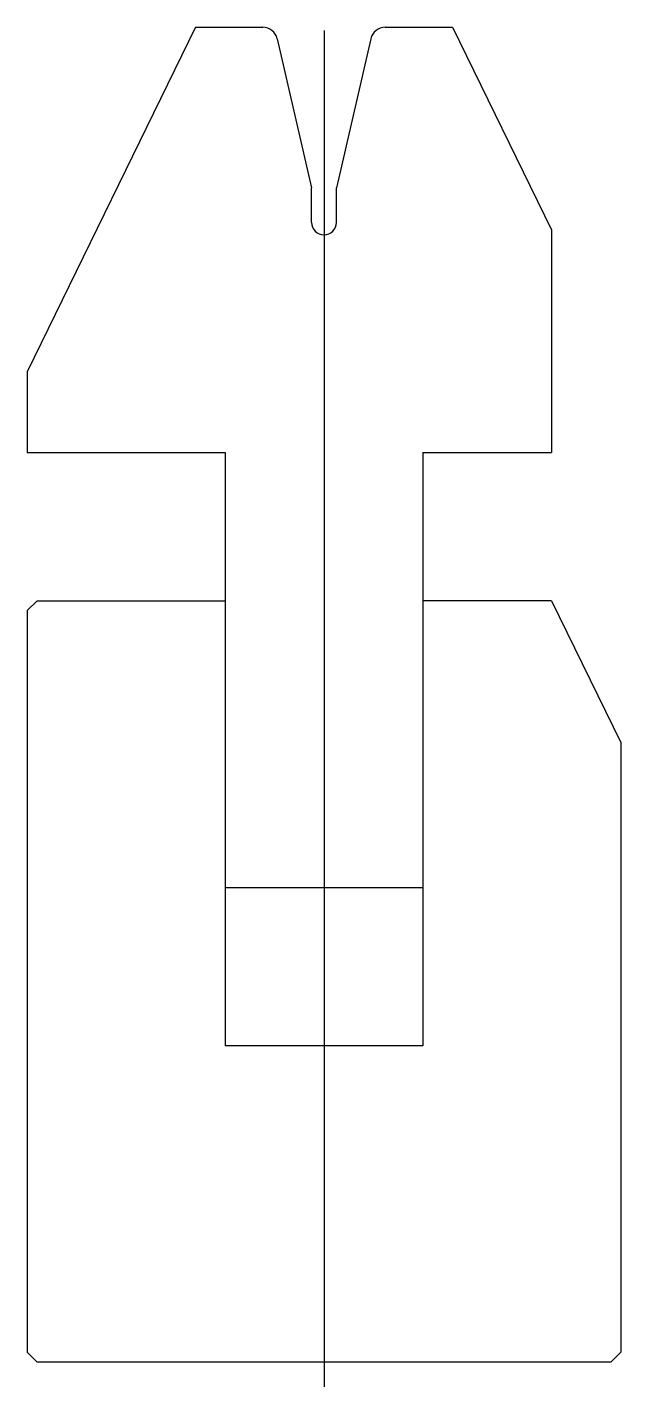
# Model space of a CAD drawing. Header units: metres. Extents: x -31 to 29, y -73 to 65.
import ezdxf

# ---------------------------------------------------------------- set-up
doc = ezdxf.new("R2010")
doc.units = ezdxf.units.M

msp = doc.modelspace()

# ---------------------------------------------------------------- linework, layer by layer
for p, q in [((-14.010437, 64.718794), (-31.010437, 29.863628)), ((-14.010437, 64.718794), (-7.20359, 64.718794)), ((5.182716, 64.718794), (11.989558, 64.718794)), ((11.989558, 64.718794), (21.989563, 44.215745)), ((-5.742035, 63.556221), (-2.260437, 48.475762)), ((-1.010436, 64.378475), (-1.010436, -72.78121)), ((3.721161, 63.55622), (0.239563, 48.475762)), ((-2.260437, 44.968794), (-2.260437, 48.475762)), ((0.239563, 44.968794), (0.239563, 48.475762)), ((21.989563, 44.215745), (21.989563, 21.71879)), ((-31.010437, 29.863628), (-31.010437, 21.718794)), ((-31.010437, 21.718794), (-11.010437, 21.718794)), ((-11.010437, 21.718794), (-11.010437, -22.281206)), ((8.989563, 21.718794), (8.989563, -22.281206)), ((8.989564, 21.71879), (21.989565, 21.71879)), ((-31.010436, 5.71879), (-30.010436, 6.71879)), ((-31.010436, 5.71879), (-31.010436, -69.28121)), ((-30.010436, 6.71879), (-11.010436, 6.71879)), ((-11.010436, 6.71879), (-11.010436, -38.28121)), ((21.989563, 6.718794), (8.989563, 6.718794)), ((8.989564, 6.71879), (8.989564, -38.28121)), ((21.989563, 6.718794), (28.989564, -7.633335)), ((28.989564, -7.633335), (28.989564, -69.28121)), ((-11.010437, -22.281206), (8.989563, -22.281206)), ((8.989564, -38.28121), (-11.010436, -38.28121)), ((-30.010436, -70.28121), (-31.010436, -69.28121)), ((27.989564, -70.28121), (28.989564, -69.28121)), ((27.989564, -70.28121), (-30.010436, -70.28121))]:
    msp.add_line(p, q)
for centre, radius, start, end in [((-7.20359, 63.218794), 1.5, 13.000015, 90.000011), ((5.182716, 63.218794), 1.5, 90.000011, 167.000001), ((-1.010437, 44.968794), 1.25, 180, 360)]:
    msp.add_arc(centre, radius, start, end)

doc.saveas('drawing.dxf')
